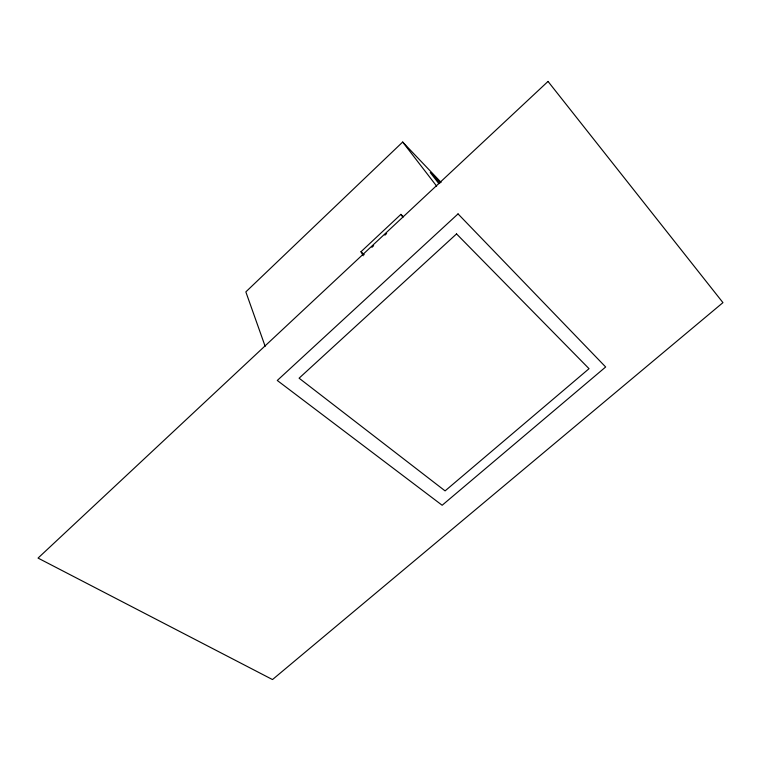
<?xml version="1.0" encoding="UTF-8"?>
<svg xmlns="http://www.w3.org/2000/svg" width="761" height="761" viewBox="0 0 761 761"><rect width="100%" height="100%" fill="white"/><g stroke="black" fill="none" stroke-linecap="round" stroke-linejoin="round"><path stroke-width="1.14" d="M441.104 182.383L402.674 142.041L245.841 291.891L265.142 346.293M363.273 255.744L360.999 251.729L400.914 214.364L403.273 216.685M371.91 247.306L373.641 245.689M384.904 235.168L386.636 233.551M360.999 251.729L364.215 254.678M440.115 182.906L430.269 172.585L438.907 183.677M402.674 142.041L436.652 186.141M400.914 214.364L402.835 217.237M548.025 81.437L38.05 558.089L272.495 679.563L722.95 302.631L548.025 81.437M458.046 213.898L277.28 380.471L442.151 505.256L605.661 366.983L458.046 213.898M456.543 233.912L299.092 378.188L445.09 490.883L589.043 368.685L456.543 233.912"/></g></svg>
